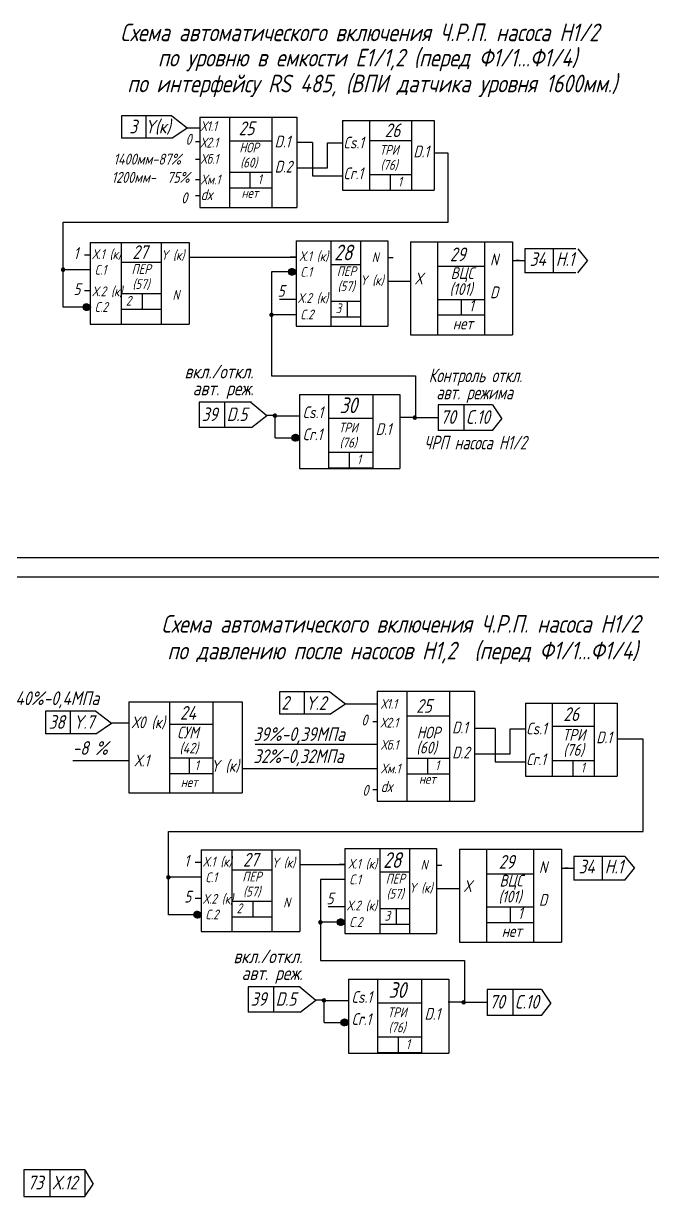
# Model space of a CAD drawing. Header units: millimetres. Extents: x -1319 to 706, y 709 to 3169.
# Drawn here: x -37.1 to 123.6, y 1450.3 to 1750 of the extents above; entities that cross this region are included whole.
import ezdxf

# ---------------------------------------------------------------- set-up
doc = ezdxf.new("R2010")
doc.units = ezdxf.units.MM
doc.layers.add('Текст', color=7, linetype='Continuous', lineweight=50)
doc.styles.add('GOST тип А', font='GOST_A.TTF', dxfattribs={"oblique": 15})
doc.styles.add('АСУТП', font='GOST_A.TTF', dxfattribs={"oblique": 15, "height": 2.5})

msp = doc.modelspace()

# ---------------------------------------------------------------- hatches: boundary and pattern name
for points in [[(30.48, 1686.57, 1), (32.46, 1686.57, 1)], [(30.48, 1686.57, 1), (32.46, 1686.57, 1)], [(30.48, 1686.57, 1), (32.46, 1686.57, 1)], [(30.48, 1686.57, 1), (32.46, 1686.57, 1)], [(-21.98, 1677.58, 1), (-20, 1677.58, 1)], [(-21.95, 1677.54, 1), (-19.97, 1677.54, 1)], [(-21.95, 1677.54, 1), (-19.97, 1677.54, 1)], [(-21.95, 1677.54, 1), (-19.97, 1677.54, 1)], [(31.38, 1644.18, 1), (33.36, 1644.18, 1)], [(31.38, 1644.18, 1), (33.36, 1644.18, 1)], [(31.47, 1644.22, 1), (33.45, 1644.22, 1)], [(31.47, 1644.22, 1), (33.45, 1644.22, 1)], [(6.3, 1522.37, 1), (8.28, 1522.37, 1)], [(6.33, 1522.33, 1), (8.31, 1522.33, 1)], [(6.33, 1522.33, 1), (8.31, 1522.33, 1)], [(6.33, 1522.33, 1), (8.31, 1522.33, 1)], [(42.97, 1520.42, 1), (44.95, 1520.42, 1)], [(42.97, 1520.42, 1), (44.95, 1520.42, 1)], [(42.97, 1520.42, 1), (44.95, 1520.42, 1)], [(42.97, 1520.42, 1), (44.95, 1520.42, 1)], [(43.87, 1494.79, 1), (45.85, 1494.79, 1)], [(43.87, 1494.79, 1), (45.85, 1494.79, 1)], [(43.96, 1494.83, 1), (45.94, 1494.83, 1)], [(43.96, 1494.83, 1), (45.94, 1494.83, 1)]]:
    msp.add_hatch(color=7).paths.add_polyline_path(points)
h = msp.add_hatch(color=7)
edge = h.paths.add_edge_path()
edge.add_arc((-26.93, 1687.1), 0.2, 0, 360)
h = msp.add_hatch(color=7)
edge = h.paths.add_edge_path()
edge.add_arc((27.19, 1649.84), 0.2, 0, 360)
h = msp.add_hatch(color=7)
edge = h.paths.add_edge_path()
edge.add_arc((-0.04, 1531.88), 0.2, 0, 360)
h = msp.add_hatch(color=7)
edge = h.paths.add_edge_path()
edge.add_arc((39.68, 1500.45), 0.2, 0, 360)

# ---------------------------------------------------------------- linework, layer by layer
at = {"color": 7}
for p, q in [((0.8, 1726.44), (-12.06, 1726.44)), ((-12.06, 1726.44), (-12.06, 1720.7)), ((-5.77, 1726.44), (-5.77, 1720.7)), ((0.8, 1726.44), (4.78, 1723.4)), ((0.8, 1720.7), (4.78, 1723.4)), ((4.78, 1723.4), (7.97, 1723.4)), ((15.53, 1726.12), (15.53, 1702.98)), ((26.4, 1726.12), (26.4, 1702.98)), ((51.27, 1725.25), (51.27, 1707.47)), ((62.01, 1725.25), (62.01, 1707.47)), ((0.8, 1720.7), (-12.06, 1720.7)), ((7.97, 1719.82), (6.84, 1719.82)), ((15.53, 1720.06), (26.4, 1720.06)), ((36.74, 1719.59), (32.77, 1719.59)), ((36.74, 1719.59), (36.74, 1711.08)), ((40.58, 1719.51), (44.5, 1719.51)), ((40.58, 1713.16), (40.58, 1719.51)), ((51.27, 1720.16), (62.01, 1720.16)), ((7.97, 1715.28), (6.84, 1715.28)), ((71.37, 1716.91), (67.86, 1716.91)), ((71.37, 1699.23), (71.37, 1716.91)), ((15.53, 1712.06), (26.4, 1712.06)), ((20.77, 1712.06), (20.77, 1708.06)), ((32.77, 1713.16), (40.58, 1713.16)), ((51.27, 1711.47), (62.01, 1711.47)), ((56.58, 1711.47), (56.58, 1707.47)), ((7.97, 1710.08), (6.84, 1710.08)), ((36.74, 1711.08), (44.45, 1711.08)), ((7.97, 1705.97), (6.84, 1705.97)), ((15.53, 1708.06), (26.4, 1708.06)), ((51.27, 1707.47), (62.01, 1707.47)), ((-26.93, 1677.52), (-26.93, 1699.23)), ((-26.93, 1699.23), (71.37, 1699.23)), ((-12.13, 1694.1), (-12.13, 1673.22)), ((-1.89, 1694.1), (-1.89, 1673.22)), ((41.44, 1694.46), (41.44, 1672.73)), ((48.99, 1694.46), (48.99, 1672.73)), ((68.71, 1694.28), (68.71, 1670.52)), ((80.71, 1694.28), (80.71, 1670.52)), ((-19.98, 1690.87), (-21.49, 1690.87)), ((104.04, 1692.44), (91.01, 1692.44)), ((104.04, 1692.44), (91.01, 1692.44)), ((91.01, 1692.44), (91.01, 1686.35)), ((98.2, 1692.44), (98.2, 1686.35)), ((104.53, 1692.44), (106.98, 1689.4)), ((-12.13, 1689.02), (-1.89, 1689.02)), ((5.26, 1690.33), (32.56, 1690.33)), ((32.56, 1690.33), (31.04, 1690.33)), ((41.44, 1688.48), (48.99, 1688.48)), ((55.95, 1690.2), (57.33, 1690.2)), ((68.71, 1688.03), (80.71, 1688.03)), ((87.86, 1689.43), (91.01, 1689.43)), ((89.55, 1689.43), (88.7, 1689.43)), ((104.53, 1686.35), (106.98, 1689.4)), ((-19.98, 1687.1), (-26.93, 1687.1)), ((32.56, 1686.56), (26.28, 1686.56)), ((26.28, 1686.56), (26.28, 1659.99)), ((32.45, 1686.53), (32.5, 1686.53)), ((32.45, 1686.53), (32.5, 1686.53)), ((32.45, 1686.53), (32.5, 1686.53)), ((32.45, 1686.53), (32.5, 1686.53)), ((104.04, 1686.35), (91.01, 1686.35)), ((-19.98, 1681.68), (-21.49, 1681.68)), ((-19.98, 1681.46), (-19.98, 1681.46)), ((55.95, 1684.2), (61.81, 1684.2)), ((-12.13, 1681.02), (-1.89, 1681.02)), ((-6.77, 1681.02), (-6.77, 1677.02)), ((28.29, 1679.62), (28.32, 1679.62)), ((28.29, 1679.62), (28.32, 1679.62)), ((28.32, 1679.62), (32.56, 1679.62)), ((41.44, 1679.1), (48.99, 1679.1)), ((45.64, 1679.1), (45.64, 1675.1)), ((68.71, 1679.54), (80.71, 1679.54)), ((74.71, 1679.54), (74.71, 1675.54)), ((-19.98, 1677.52), (-26.93, 1677.52)), ((-19.98, 1677.5), (-19.93, 1677.5)), ((-19.98, 1677.5), (-19.93, 1677.5)), ((-19.98, 1677.5), (-19.93, 1677.5)), ((-19.98, 1677.5), (-19.93, 1677.5)), ((-12.13, 1677.02), (-1.89, 1677.02)), ((32.56, 1675.6), (26.28, 1675.6)), ((68.71, 1675.59), (80.71, 1675.59)), ((41.44, 1675.1), (48.99, 1675.1)), ((26.28, 1659.99), (63.08, 1659.99)), ((63.08, 1659.99), (63.08, 1649.33)), ((40.82, 1655.27), (40.82, 1636.34)), ((52.13, 1655.27), (52.13, 1636.34)), ((21, 1653.25), (7.8, 1653.25)), ((7.8, 1653.25), (7.8, 1646.8)), ((21, 1653.25), (7.8, 1653.25)), ((21.14, 1653.25), (7.93, 1653.25)), ((21.14, 1653.25), (7.93, 1653.25)), ((14.28, 1653.27), (14.28, 1646.83)), ((21, 1653.25), (25.12, 1649.84)), ((82.69, 1652.62), (68.86, 1652.62)), ((82.69, 1652.62), (68.86, 1652.62)), ((68.86, 1652.62), (68.86, 1646)), ((68.86, 1652.62), (68.86, 1646)), ((75.42, 1652.62), (75.42, 1646)), ((82.69, 1652.62), (85.14, 1649.04)), ((21.14, 1646.8), (25.12, 1649.84)), ((27.24, 1649.84), (25.12, 1649.84)), ((27.24, 1649.81), (33.49, 1649.81)), ((27.24, 1644.18), (27.24, 1649.81)), ((40.82, 1649.21), (52.13, 1649.21)), ((63.08, 1649.33), (58.94, 1649.33)), ((63.08, 1649.33), (68.86, 1649.33)), ((82.69, 1646), (85.14, 1649.04)), ((21, 1646.8), (7.8, 1646.8)), ((21.14, 1646.8), (7.93, 1646.8)), ((82.69, 1646), (68.86, 1646)), ((27.24, 1644.18), (33.49, 1644.18)), ((33.35, 1644.13), (33.4, 1644.13)), ((33.35, 1644.13), (33.4, 1644.13)), ((33.44, 1644.18), (33.49, 1644.18)), ((33.44, 1644.18), (33.49, 1644.18)), ((40.82, 1640.52), (52.13, 1640.52)), ((46.13, 1640.52), (46.13, 1636.52)), ((40.82, 1636.52), (52.13, 1636.52)), ((-701.8, 1613.63), (140.5, 1613.63)), ((-681.8, 1608.63), (292.4, 1608.63)), ((0.2, 1576.72), (0.2, 1553.47)), ((11.27, 1576.72), (11.27, 1553.47)), ((18.79, 1576.72), (18.79, 1561.71)), ((41.21, 1579.27), (28.36, 1579.27)), ((28.36, 1579.27), (28.36, 1573.52)), ((34.64, 1579.27), (34.64, 1573.52)), ((41.21, 1579.27), (45.19, 1576.23)), ((60.85, 1579.42), (60.85, 1551.35)), ((71.72, 1579.42), (71.72, 1551.35)), ((-18.54, 1574.3), (-31.39, 1574.3)), ((-31.39, 1574.3), (-31.39, 1568.55)), ((-25.11, 1574.3), (-25.11, 1568.55)), ((-18.54, 1574.3), (-14.56, 1571.26)), ((41.21, 1573.52), (28.36, 1573.52)), ((41.21, 1573.52), (45.19, 1576.23)), ((45.19, 1576.23), (53.3, 1576.23)), ((97.96, 1576.38), (97.96, 1557.76)), ((108.7, 1576.38), (108.7, 1557.76)), ((-18.54, 1568.55), (-14.56, 1571.26)), ((-10.19, 1571.26), (-14.56, 1571.26)), ((0.2, 1571.01), (11.27, 1571.01)), ((53.3, 1571.62), (52.16, 1571.62)), ((60.85, 1573.12), (71.72, 1573.12)), ((-18.54, 1568.55), (-31.39, 1568.55)), ((83.43, 1569.88), (78.09, 1569.88)), ((83.43, 1569.88), (83.43, 1561.38)), ((87.27, 1569.8), (91.18, 1569.8)), ((87.27, 1563.45), (87.27, 1569.8)), ((97.96, 1570.46), (108.7, 1570.46)), ((52.16, 1565.81), (22.15, 1565.81)), ((53.3, 1565.81), (52.16, 1565.81)), ((121.21, 1567.21), (114.55, 1567.21)), ((121.21, 1543.59), (121.21, 1567.21)), ((-22.78, 1561.61), (-24.49, 1561.61)), ((-10.19, 1561.61), (-22.78, 1561.61)), ((0.2, 1562.38), (11.27, 1562.38)), ((5.27, 1562.38), (5.27, 1558.38)), ((60.85, 1562.35), (71.72, 1562.35)), ((66.09, 1562.35), (66.09, 1558.35)), ((78.09, 1563.45), (87.27, 1563.45)), ((97.96, 1561.76), (108.7, 1561.76)), ((103.26, 1561.76), (103.26, 1557.76)), ((52.16, 1559.61), (18.79, 1559.61)), ((53.3, 1559.61), (52.16, 1559.61)), ((83.43, 1561.38), (91.14, 1561.38)), ((0.2, 1558.38), (11.27, 1558.38)), ((60.85, 1558.35), (71.72, 1558.35)), ((97.96, 1557.76), (108.7, 1557.76)), ((53.3, 1554.27), (52.16, 1554.27)), ((-0.04, 1522.3), (-0.04, 1543.59)), ((-0.04, 1543.59), (121.21, 1543.59)), ((16.15, 1538.89), (16.15, 1518)), ((26.4, 1538.89), (26.4, 1518)), ((53.93, 1539.25), (53.93, 1517.51)), ((61.49, 1539.25), (61.49, 1517.51)), ((81.2, 1539.06), (81.2, 1515.3)), ((93.2, 1539.06), (93.2, 1515.3)), ((8.3, 1535.65), (6.79, 1535.65)), ((33.54, 1535.11), (45.05, 1535.11)), ((45.05, 1535.11), (43.53, 1535.11)), ((68.44, 1534.98), (69.82, 1534.98)), ((116.53, 1537.22), (103.5, 1537.22)), ((116.53, 1537.22), (103.5, 1537.22)), ((103.5, 1537.22), (103.5, 1531.14)), ((110.69, 1537.22), (110.69, 1531.14)), ((116.53, 1537.22), (118.98, 1534.18)), ((8.3, 1531.88), (-0.04, 1531.88)), ((16.15, 1533.8), (26.4, 1533.8)), ((53.93, 1533.26), (61.49, 1533.26)), ((81.2, 1532.81), (93.2, 1532.81)), ((100.35, 1534.22), (103.5, 1534.22)), ((102.04, 1534.22), (101.19, 1534.22)), ((116.53, 1531.14), (118.98, 1534.18)), ((45.05, 1531.34), (38.77, 1531.34)), ((38.77, 1531.34), (38.77, 1510.6)), ((68.44, 1528.99), (74.3, 1528.99)), ((116.53, 1531.14), (103.5, 1531.14)), ((8.3, 1526.47), (6.79, 1526.47)), ((8.3, 1526.24), (8.3, 1526.24)), ((16.15, 1525.8), (26.4, 1525.8)), ((21.51, 1525.8), (21.51, 1521.8)), ((40.78, 1524.4), (40.82, 1524.4)), ((40.78, 1524.4), (40.82, 1524.4)), ((40.82, 1524.4), (45.05, 1524.4)), ((53.93, 1523.89), (61.49, 1523.89)), ((58.13, 1523.89), (58.13, 1519.89)), ((81.2, 1524.33), (93.2, 1524.33)), ((87.2, 1524.33), (87.2, 1520.33)), ((8.3, 1522.3), (-0.04, 1522.3)), ((8.3, 1522.28), (8.35, 1522.28)), ((8.3, 1522.28), (8.35, 1522.28)), ((8.3, 1522.28), (8.35, 1522.28)), ((8.3, 1522.28), (8.35, 1522.28)), ((16.15, 1521.8), (26.4, 1521.8)), ((45.05, 1520.38), (38.77, 1520.38)), ((44.94, 1520.37), (44.99, 1520.37)), ((44.94, 1520.37), (44.99, 1520.37)), ((44.94, 1520.37), (44.99, 1520.37)), ((44.94, 1520.37), (44.99, 1520.37)), ((53.93, 1519.89), (61.49, 1519.89)), ((81.2, 1520.37), (93.2, 1520.37)), ((38.77, 1510.6), (75.57, 1510.6)), ((75.57, 1510.6), (75.57, 1499.94)), ((53.32, 1505.88), (53.32, 1486.95)), ((64.62, 1505.88), (64.62, 1486.95)), ((33.5, 1503.86), (20.29, 1503.86)), ((20.29, 1503.86), (20.29, 1497.41)), ((33.5, 1503.86), (20.29, 1503.86)), ((33.63, 1503.86), (20.42, 1503.86)), ((33.63, 1503.86), (20.42, 1503.86)), ((26.77, 1503.88), (26.77, 1497.43)), ((33.5, 1503.86), (37.61, 1500.45)), ((95.19, 1503.22), (81.35, 1503.22)), ((95.19, 1503.22), (81.35, 1503.22)), ((81.35, 1503.22), (81.35, 1496.6)), ((81.35, 1503.22), (81.35, 1496.6)), ((87.91, 1503.22), (87.91, 1496.6)), ((95.19, 1503.22), (97.64, 1499.65)), ((33.63, 1497.41), (37.61, 1500.45)), ((39.73, 1500.45), (37.61, 1500.45)), ((39.73, 1500.42), (45.98, 1500.42)), ((39.73, 1494.79), (39.73, 1500.42)), ((53.32, 1499.82), (64.62, 1499.82)), ((75.57, 1499.94), (71.44, 1499.94)), ((75.57, 1499.94), (81.35, 1499.94)), ((95.19, 1496.6), (97.64, 1499.65)), ((33.5, 1497.41), (20.29, 1497.41)), ((33.63, 1497.41), (20.42, 1497.41)), ((95.19, 1496.6), (81.35, 1496.6)), ((39.73, 1494.79), (45.98, 1494.79)), ((45.84, 1494.74), (45.89, 1494.74)), ((45.84, 1494.74), (45.89, 1494.74)), ((45.93, 1494.79), (45.98, 1494.79)), ((45.93, 1494.79), (45.98, 1494.79)), ((53.32, 1491.12), (64.62, 1491.12)), ((58.62, 1491.12), (58.62, 1487.12)), ((53.32, 1487.12), (64.62, 1487.12)), ((-21.39, 1457.18), (-36.96, 1457.18)), ((-36.96, 1457.18), (-36.96, 1450.32)), ((-30.3, 1457.18), (-30.3, 1450.32)), ((-21.39, 1457.18), (-19.27, 1453.51)), ((-21.39, 1457.18), (-21.39, 1450.32)), ((-21.39, 1450.32), (-19.27, 1453.51)), ((-36.96, 1450.32), (-21.39, 1450.32))]:
    msp.add_line(p, q, dxfattribs=at)
at = {"color": 7, "lineweight": 30}
for p, q in [((7.97, 1726.12), (32.77, 1726.12)), ((7.97, 1726.12), (7.97, 1702.98)), ((32.77, 1726.12), (32.77, 1702.98)), ((44.45, 1725.25), (67.86, 1725.25)), ((44.45, 1725.25), (44.45, 1707.47)), ((67.86, 1725.25), (67.86, 1707.47)), ((44.45, 1707.47), (67.86, 1707.47)), ((7.97, 1702.98), (32.77, 1702.98)), ((-19.98, 1694.1), (5.26, 1694.1)), ((-19.98, 1694.1), (-19.98, 1673.22)), ((5.26, 1694.1), (5.26, 1673.22)), ((32.56, 1694.46), (55.95, 1694.46)), ((32.56, 1694.46), (32.56, 1672.73)), ((55.95, 1694.46), (55.95, 1672.73)), ((61.81, 1694.28), (87.86, 1694.28)), ((61.81, 1694.28), (61.81, 1670.52)), ((87.86, 1694.28), (87.86, 1670.52)), ((-19.98, 1673.22), (5.26, 1673.22)), ((32.56, 1672.73), (55.95, 1672.73)), ((61.81, 1670.52), (87.86, 1670.52)), ((33.44, 1655.27), (59.05, 1655.27)), ((33.44, 1655.27), (33.44, 1636.34)), ((59.05, 1655.27), (59.05, 1636.34)), ((33.44, 1636.34), (59.05, 1636.34)), ((-10.19, 1576.72), (18.79, 1576.72)), ((-10.19, 1576.72), (-10.19, 1553.47)), ((18.79, 1576.72), (18.79, 1553.47)), ((53.3, 1579.42), (78.09, 1579.42)), ((53.3, 1579.42), (53.3, 1551.35)), ((78.09, 1579.42), (78.09, 1551.35)), ((91.14, 1576.38), (114.55, 1576.38)), ((91.14, 1576.38), (91.14, 1557.76)), ((114.55, 1576.38), (114.55, 1557.76)), ((91.14, 1557.76), (114.55, 1557.76)), ((-10.19, 1553.47), (18.79, 1553.47)), ((53.3, 1551.35), (78.09, 1551.35)), ((8.3, 1538.89), (33.54, 1538.89)), ((8.3, 1538.89), (8.3, 1518)), ((33.54, 1538.89), (33.54, 1518)), ((45.05, 1539.25), (68.44, 1539.25)), ((45.05, 1539.25), (45.05, 1517.51)), ((68.44, 1539.25), (68.44, 1517.51)), ((74.3, 1539.06), (100.35, 1539.06)), ((74.3, 1539.06), (74.3, 1515.3)), ((100.35, 1539.06), (100.35, 1515.3)), ((8.3, 1518), (33.54, 1518)), ((45.05, 1517.51), (68.44, 1517.51)), ((74.3, 1515.3), (100.35, 1515.3)), ((45.93, 1505.88), (71.55, 1505.88)), ((45.93, 1505.88), (45.93, 1486.95)), ((71.55, 1505.88), (71.55, 1486.95)), ((45.93, 1486.95), (71.55, 1486.95))]:
    msp.add_line(p, q, dxfattribs=at)
msp.add_line((-701.8, 1613.63), (297.4, 1613.63))
for centre in [(31.44, 1686.57), (31.44, 1686.57), (31.44, 1686.57), (31.44, 1686.57), (31.44, 1686.57), (31.44, 1686.57), (31.62, 1686.54), (31.62, 1686.54), (31.62, 1686.54), (31.62, 1686.54), (-20.98, 1677.54), (-20.98, 1677.54), (-20.98, 1677.54), (-20.98, 1677.54), (-20.98, 1677.54), (-20.98, 1677.54), (-20.8, 1677.51), (-20.8, 1677.51), (-20.8, 1677.51), (-20.8, 1677.51), (32.35, 1644.18), (32.35, 1644.18), (32.35, 1644.18), (32.43, 1644.22), (32.43, 1644.22), (32.43, 1644.22), (32.53, 1644.15), (32.53, 1644.15), (32.61, 1644.19), (32.61, 1644.19), (7.3, 1522.33), (7.3, 1522.33), (7.3, 1522.33), (7.3, 1522.33), (7.3, 1522.33), (7.3, 1522.33), (7.48, 1522.29), (7.48, 1522.29), (7.48, 1522.29), (7.48, 1522.29), (43.93, 1520.42), (43.93, 1520.42), (43.93, 1520.42), (43.93, 1520.42), (43.93, 1520.42), (43.93, 1520.42), (44.11, 1520.38), (44.11, 1520.38), (44.11, 1520.38), (44.11, 1520.38), (44.84, 1494.79), (44.84, 1494.79), (44.84, 1494.79), (44.93, 1494.83), (44.93, 1494.83), (44.93, 1494.83), (45.02, 1494.75), (45.02, 1494.75), (45.11, 1494.8), (45.11, 1494.8)]:
    msp.add_circle(centre, 0.825, dxfattribs=at)
at = {"color": 7, "lineweight": 60}
for centre in [(-26.93, 1687.1), (26.28, 1675.6), (27.19, 1649.84), (62.88, 1649.33), (-0.04, 1531.88), (38.77, 1520.38), (39.68, 1500.45), (75.37, 1499.94)]:
    msp.add_circle(centre, 0.2, dxfattribs=at)

# ---------------------------------------------------------------- texts
at = {"color": 7, "style": 'АСУТП', "oblique": 15}
for s, height, p in [('D.2', 3, (27.1, 1711.95)), ('1', 2.5, (22.76, 1708.97)), ('dх', 2.8, (8.18, 1704.9)), ('нет', 2.5, (18.63, 1705.48)), ('D.2', 3, (72.42, 1562.25)), ('1', 2.5, (68.08, 1559.26)), ('dх', 2.8, (54.16, 1553.68)), ('нет', 2.5, (63.95, 1555.77))]:
    msp.add_text(s, height=height, dxfattribs=at).set_placement(p)
at = {"layer": 'Текст', "color": 7, "lineweight": 15, "style": 'GOST тип А', "oblique": 15}
for s, height, p in [('Cхема автоматического включения Ч.Р.П. насоса Н1/2 ', 4.5, (-12.46, 1745.5)), ('по уровню в емкости Е1/1,2 (перед Ф1/1...Ф1/4)  ', 4.5, (-2.72, 1739.05)), (' по интерфейсу RS 485, (ВПИ датчика уровня 1600мм.) ', 4.5, (-12.86, 1732.44)), ('3', 3.5, (-10.04, 1721.95)), ('Y(к)', 3.456, (-6.01, 1721.95)), ('26', 3.5, (55.2, 1720.99)), ('Сs.1', 3, (44.67, 1718.1)), ('ТРИ', 2.5, (53.91, 1716.47)), ('D.1', 3, (62.51, 1715.84)), ('(76)', 2.5, (54.11, 1712.64)), ('Сr.1', 3, (44.67, 1710.24)), ('1', 2.5, (58.57, 1708.37)), ('28', 4, (42.29, 1689.51)), ('1', 3, (-24.27, 1689.83)), ('Х.1 (к) ', 2.5, (-19.5, 1689.85)), ('27', 3.5, (-9.27, 1689.85)), ('Y (к)', 2.5, (-1.96, 1689.6)), ('Х.1 (к) ', 2.5, (33.41, 1689.31)), ('N', 2.5, (51.88, 1689.03)), ('29', 3.5, (71.83, 1689.29)), ('N', 3, (82.08, 1688.2)), ('34', 3.5, (92.21, 1688.08)), ('H.1', 3.5, (98.91, 1688.08)), ('С.1', 2.5, (-18.86, 1685.85)), ('ПЕР', 2.5, (-9.44, 1686.03)), ('С.1', 2.5, (33.67, 1685.31)), ('ПЕР', 2.5, (42.97, 1685.49)), ('ВЦС', 3, (72.04, 1684.75)), ('(57)', 2.5, (-9.23, 1682.19)), ('(57)', 2.5, (43.17, 1681.65)), ('Y (к)', 2.5, (48.92, 1683.16)), ('Х', 3, (62.93, 1683.36)), ('5', 3, (-24.27, 1680.65)), ('Х.2 (к) ', 2.5, (-19.5, 1680.34)), ('N', 2.5, (1, 1679.41)), ('5', 3, (27.86, 1680.19)), ('Х.2 (к) ', 2.5, (33.03, 1678.64)), ('(101)', 3, (71.75, 1680.67)), ('D', 3, (82.08, 1679.83)), ('С.2', 2.5, (-18.86, 1676.34)), ('2', 2.5, (-10.92, 1677.93)), ('3', 2.5, (42.65, 1676.01)), ('1', 3, (76.71, 1676.45)), ('С.2', 2.5, (33.67, 1674.43)), ('нет', 3, (72.58, 1671.87)), ('вкл./откл.', 3.5, (4.07, 1659.34)), ('авт. реж.', 3.5, (6.16, 1655.03)), ('30', 4, (43.68, 1650.47)), ('39', 3.456, (8.48, 1648.45)), ('D.5', 3.456, (14.85, 1648.45)), ('Сs.1', 3, (34.26, 1649.19)), ('70', 3.5, (69.43, 1647.73)), ('C.10', 3.5, (75.86, 1647.73)), ('Сr.1', 3, (34.26, 1643.56)), ('ТРИ', 2.5, (43.46, 1645.52)), ('D.1', 3, (52.87, 1644.89)), ('(76)', 2.5, (43.67, 1641.69)), ('1', 2.5, (48.13, 1637.42)), ('Cхема автоматического включения Ч.Р.П. насоса Н1/2 ', 4.5, (-1.95, 1594.38)), ('по давлению после насосов Н1,2  (перед Ф1/1...Ф1/4)  ', 4.5, (-0.3, 1587.56)), ('40%%%-0,4МПа ', 3.5, (-39.12, 1575.88)), ('2', 3.5, (28.8, 1574.7)), ('Y.2', 3.5, (34.98, 1574.63)), ('24', 3.5, (2.91, 1572.14)), ('26', 3.5, (100.83, 1571.81)), ('38', 3.5, (-30.64, 1569.81)), ('Y.7', 3.456, (-24.28, 1569.81)), ('Х0 (к) ', 3, (-9.45, 1569.98)), ('Сs.1', 3, (91.35, 1568.39)), ('СУМ', 3, (2.19, 1567.38)), ('ТРИ', 3, (100.59, 1566.77)), ('D.1', 3, (109.2, 1566.13)), ('-8 %%%', 3.5, (-24.51, 1563.16)), ('(42)', 2.7, (2.8, 1563.55)), ('(76)', 3, (100.8, 1562.93)), ('Х.1', 3, (-8.74, 1560.22)), ('1', 2.5, (6.7, 1559.29)), ('Y (к)', 3, (10.8, 1558.85)), ('Сr.1', 3, (91.35, 1560.53)), ('1', 2.5, (105.26, 1558.67)), ('нет', 2.5, (3.13, 1554.94)), ('1', 3, (4.01, 1534.62)), ('27', 3.5, (19.01, 1534.63)), ('28', 4, (54.78, 1534.29)), ('29', 3.5, (84.32, 1534.07)), ('Х.1 (к) ', 2.5, (8.78, 1534.63)), ('Y (к)', 2.5, (26.32, 1534.38)), ('Х.1 (к) ', 2.5, (45.9, 1534.09)), ('N', 2.5, (64.37, 1533.81)), ('N', 3, (94.57, 1532.98)), ('34', 3.5, (104.7, 1532.87)), ('H.1', 3.5, (111.4, 1532.87)), ('С.1', 2.5, (9.42, 1530.63)), ('ПЕР', 2.5, (18.84, 1530.81)), ('С.1', 2.5, (46.16, 1530.09)), ('ПЕР', 2.5, (55.46, 1530.27)), ('ВЦС', 3, (84.53, 1529.53)), ('(57)', 2.5, (19.05, 1526.97)), ('(57)', 2.5, (55.66, 1526.43)), ('Y (к)', 2.5, (61.41, 1527.94)), ('Х', 3, (75.42, 1528.15)), ('(101)', 3, (84.24, 1525.45)), ('5', 3, (4.01, 1525.44)), ('Х.2 (к) ', 2.5, (8.78, 1525.13)), ('N', 2.5, (29.28, 1524.19)), ('5', 3, (40.35, 1524.98)), ('Х.2 (к) ', 2.5, (45.52, 1523.42)), ('D', 3, (94.57, 1524.61)), ('С.2', 2.5, (9.42, 1521.13)), ('2', 2.5, (17.37, 1522.71)), ('3', 2.5, (55.14, 1520.8)), ('1', 3, (89.2, 1521.24)), ('С.2', 2.5, (46.16, 1519.21)), ('нет', 3, (85.07, 1516.65)), ('вкл./откл.', 3.5, (16.56, 1509.94)), ('авт. реж.', 3.5, (18.65, 1505.64)), ('30', 4, (56.17, 1501.08)), ('39', 3.456, (20.97, 1499.06)), ('D.5', 3.456, (27.34, 1499.06)), ('Сs.1', 3, (46.75, 1499.8)), ('70', 3.5, (81.92, 1498.33)), ('C.10', 3.5, (88.35, 1498.33)), ('ТРИ', 2.5, (55.95, 1496.13)), ('Сr.1', 3, (46.75, 1494.16)), ('D.1', 3, (65.36, 1495.5)), ('(76)', 2.5, (56.16, 1492.29)), ('1', 2.5, (60.62, 1488.03)), ('73', 3.5, (-35.99, 1452.13)), ('Х.12', 3.5, (-29.65, 1452.13))]:
    msp.add_text(s, height=height, dxfattribs=at).set_placement(p)
at = {"layer": 'Текст', "color": 7, "style": 'GOST тип А', "oblique": 15}
for s, height, p in [('Х1.1', 2.5, (8.18, 1722.55)), ('25', 3.5, (17.91, 1721.49)), ('0', 2.8, (4.32, 1719.05)), ('Х2.1', 2.5, (8.11, 1718.34)), ('D.1', 3, (27.08, 1718.36)), ('HОР', 2.5, (18.1, 1717.07)), ('1400мм-87%%%', 2.8, (-14.06, 1713.97)), ('Хб.1', 2.5, (8.2, 1714.18)), ('(60)', 2.5, (18.3, 1713.23)), ('1200мм-  75%%%', 2.8, (-14.54, 1709.31)), ('Хм.1', 2.5, (8.26, 1708.91)), ('0', 2.8, (3.24, 1704.08)), ('Х1.1', 2.5, (54.16, 1574.92)), ('25', 3.5, (63.23, 1573.91)), ('0', 2.8, (49.24, 1570.65)), ('Х2.1', 2.5, (54.09, 1570.14)), ('D.1', 3, (72.4, 1568.66)), ('39%%%-0,39МПа', 3.5, (21.65, 1566.71)), ('HОР', 3, (63.42, 1567.36)), ('32%%%-0,32МПа', 3.5, (21.65, 1561.06)), ('Хб.1', 2.5, (54.19, 1564.48)), ('(60)', 3, (63.27, 1563.52)), ('Хм.1', 2.5, (54.25, 1558.43)), ('0', 2.8, (49.49, 1552.7))]:
    msp.add_text(s, height=height, dxfattribs=at).set_placement(p)
at = {"layer": 'Текст', "color": 7, "lineweight": 15, "style": 'GOST тип А', "oblique": 15, "width": 0.9}
for s, p in [('Контроль откл.  ', (66.44, 1658.37)), ('авт. режима ', (68.37, 1653.99)), ('ЧРП насоса Н1/2', (65.23, 1641.19))]:
    msp.add_text(s, height=3.5, dxfattribs=at).set_placement(p)

doc.saveas('drawing.dxf')
